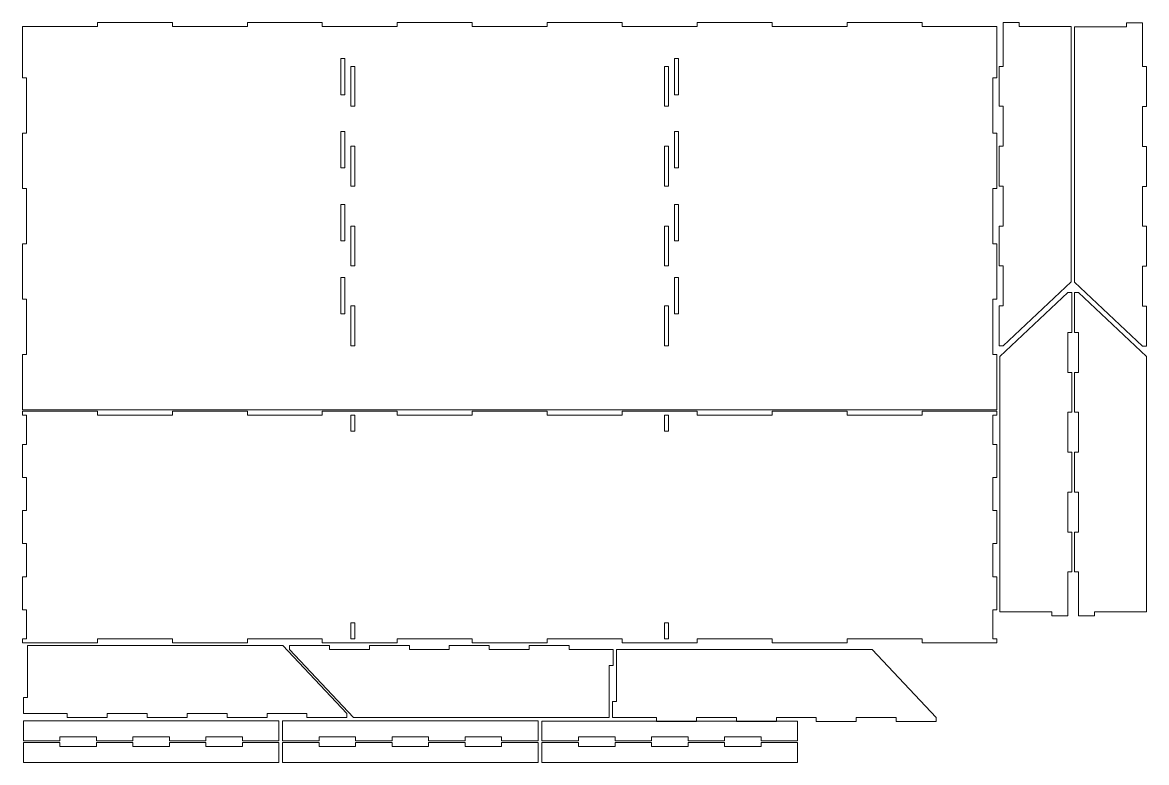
# Model space of a CAD drawing. Header units: inches. Extents: x 0.1 to 35.3, y -23.2 to -0.1.
import ezdxf

# ---------------------------------------------------------------- set-up
doc = ezdxf.new("R2010")
doc.units = ezdxf.units.IN
doc.header["$MEASUREMENT"] = 0
doc.layers.add('Layer 1', color=7, linetype='Continuous')

# ---------------------------------------------------------------- blocks, each defined once
blk = doc.blocks.new('block 2')
at = {"layer": 'Layer 1', "lineweight": 0}
blk.add_lwpolyline([(30.444, -10.462), (30.569, -10.462), (30.569, -12.194), (0.069, -12.194), (0.069, -10.462), (0.194, -10.462), (0.194, -8.73), (0.069, -8.73), (0.069, -6.998), (0.194, -6.998), (0.194, -5.266), (0.069, -5.266), (0.069, -3.534), (0.194, -3.534), (0.194, -1.802), (0.069, -1.802), (0.069, -0.194), (2.415, -0.194), (2.415, -0.069), (4.761, -0.069), (4.761, -0.194), (7.108, -0.194), (7.108, -0.069), (9.454, -0.069), (9.454, -0.194), (11.8, -0.194), (11.8, -0.069), (14.145, -0.069), (14.145, -0.194), (16.493, -0.194), (16.493, -0.069), (18.838, -0.069), (18.838, -0.194), (21.184, -0.194), (21.184, -0.069), (23.53, -0.069), (23.53, -0.194), (25.877, -0.194), (25.877, -0.069), (28.223, -0.069), (28.223, -0.194), (30.569, -0.194), (30.569, -1.802), (30.444, -1.802), (30.444, -3.534), (30.569, -3.534), (30.569, -5.266), (30.444, -5.266), (30.444, -6.998), (30.569, -6.998), (30.569, -8.73), (30.444, -8.73), (30.444, -10.462)], dxfattribs=at)
blk = doc.blocks.new('block 3')
at = {"layer": 'Layer 1', "lineweight": 0}
blk.add_lwpolyline([(20.162, -8.944), (20.162, -10.194), (20.287, -10.194), (20.287, -8.944), (20.162, -8.944)], dxfattribs=at)
blk = doc.blocks.new('block 4')
at = {"layer": 'Layer 1', "lineweight": 0}
blk.add_lwpolyline([(20.475, -5.766), (20.475, -6.909), (20.6, -6.909), (20.6, -5.766), (20.475, -5.766)], dxfattribs=at)
blk = doc.blocks.new('block 5')
at = {"layer": 'Layer 1', "lineweight": 0}
blk.add_lwpolyline([(20.475, -3.48), (20.475, -4.623), (20.6, -4.623), (20.6, -3.48), (20.475, -3.48)], dxfattribs=at)
blk = doc.blocks.new('block 6')
at = {"layer": 'Layer 1', "lineweight": 0}
blk.add_lwpolyline([(20.475, -1.194), (20.475, -2.337), (20.6, -2.337), (20.6, -1.194), (20.475, -1.194)], dxfattribs=at)
blk = doc.blocks.new('block 7')
at = {"layer": 'Layer 1', "lineweight": 0}
blk.add_lwpolyline([(10.35, -3.944), (10.35, -5.194), (10.475, -5.194), (10.475, -3.944), (10.35, -3.944)], dxfattribs=at)
blk = doc.blocks.new('block 8')
at = {"layer": 'Layer 1', "lineweight": 0}
blk.add_lwpolyline([(10.35, -6.444), (10.35, -7.694), (10.475, -7.694), (10.475, -6.444), (10.35, -6.444)], dxfattribs=at)
blk = doc.blocks.new('block 9')
at = {"layer": 'Layer 1', "lineweight": 0}
blk.add_lwpolyline([(10.037, -8.052), (10.037, -9.194), (10.162, -9.194), (10.162, -8.052), (10.037, -8.052)], dxfattribs=at)
blk = doc.blocks.new('block 10')
at = {"layer": 'Layer 1', "lineweight": 0}
blk.add_lwpolyline([(10.35, -1.444), (10.35, -2.694), (10.475, -2.694), (10.475, -1.444), (10.35, -1.444)], dxfattribs=at)
blk = doc.blocks.new('block 11')
at = {"layer": 'Layer 1', "lineweight": 0}
blk.add_lwpolyline([(10.037, -1.194), (10.037, -2.337), (10.162, -2.337), (10.162, -1.194), (10.037, -1.194)], dxfattribs=at)
blk = doc.blocks.new('block 12')
at = {"layer": 'Layer 1', "lineweight": 0}
blk.add_lwpolyline([(10.037, -3.48), (10.037, -4.623), (10.162, -4.623), (10.162, -3.48), (10.037, -3.48)], dxfattribs=at)
blk = doc.blocks.new('block 13')
at = {"layer": 'Layer 1', "lineweight": 0}
blk.add_lwpolyline([(10.037, -5.766), (10.037, -6.909), (10.162, -6.909), (10.162, -5.766), (10.037, -5.766)], dxfattribs=at)
blk = doc.blocks.new('block 14')
at = {"layer": 'Layer 1', "lineweight": 0}
blk.add_lwpolyline([(10.35, -8.944), (10.35, -10.194), (10.475, -10.194), (10.475, -8.944), (10.35, -8.944)], dxfattribs=at)
blk = doc.blocks.new('block 15')
at = {"layer": 'Layer 1', "lineweight": 0}
blk.add_lwpolyline([(20.162, -1.444), (20.162, -2.694), (20.287, -2.694), (20.287, -1.444), (20.162, -1.444)], dxfattribs=at)
blk = doc.blocks.new('block 16')
at = {"layer": 'Layer 1', "lineweight": 0}
blk.add_lwpolyline([(20.475, -8.052), (20.475, -9.194), (20.6, -9.194), (20.6, -8.052), (20.475, -8.052)], dxfattribs=at)
blk = doc.blocks.new('block 17')
at = {"layer": 'Layer 1', "lineweight": 0}
blk.add_lwpolyline([(20.162, -6.444), (20.162, -7.694), (20.287, -7.694), (20.287, -6.444), (20.162, -6.444)], dxfattribs=at)
blk = doc.blocks.new('block 18')
at = {"layer": 'Layer 1', "lineweight": 0}
blk.add_lwpolyline([(20.162, -3.944), (20.162, -5.194), (20.287, -5.194), (20.287, -3.944), (20.162, -3.944)], dxfattribs=at)
blk = doc.blocks.new('block 19')
at = {"layer": 'Layer 1', "lineweight": 0}
blk.add_lwpolyline([(28.223, -19.494), (28.223, -19.369), (25.877, -19.369), (25.877, -19.494), (23.53, -19.494), (23.53, -19.369), (21.184, -19.369), (21.184, -19.494), (18.838, -19.494), (18.838, -19.369), (16.493, -19.369), (16.493, -19.494), (14.145, -19.494), (14.145, -19.369), (11.8, -19.369), (11.8, -19.494), (9.454, -19.494), (9.454, -19.369), (7.108, -19.369), (7.108, -19.494), (4.761, -19.494), (4.761, -19.369), (2.415, -19.369), (2.415, -19.494), (0.069, -19.494), (0.069, -19.369), (0.194, -19.369), (0.194, -18.459), (0.069, -18.459), (0.069, -17.423), (0.194, -17.423), (0.194, -16.387), (0.069, -16.387), (0.069, -15.352), (0.194, -15.352), (0.194, -14.316), (0.069, -14.316), (0.069, -13.28), (0.194, -13.28), (0.194, -12.369), (0.069, -12.369), (0.069, -12.244), (2.415, -12.244), (2.415, -12.369), (4.761, -12.369), (4.761, -12.244), (7.108, -12.244), (7.108, -12.369), (9.454, -12.369), (9.454, -12.244), (11.8, -12.244), (11.8, -12.369), (14.145, -12.369), (14.145, -12.244), (16.493, -12.244), (16.493, -12.369), (18.838, -12.369), (18.838, -12.244), (21.184, -12.244), (21.184, -12.369), (23.53, -12.369), (23.53, -12.244), (25.877, -12.244), (25.877, -12.369), (28.223, -12.369), (28.223, -12.244), (30.569, -12.244), (30.569, -12.369), (30.444, -12.369), (30.444, -13.28), (30.569, -13.28), (30.569, -14.316), (30.444, -14.316), (30.444, -15.352), (30.569, -15.352), (30.569, -16.387), (30.444, -16.387), (30.444, -17.423), (30.569, -17.423), (30.569, -18.459), (30.444, -18.459), (30.444, -19.369), (30.569, -19.369), (30.569, -19.494), (28.223, -19.494)], dxfattribs=at)
blk = doc.blocks.new('block 20')
at = {"layer": 'Layer 1', "lineweight": 0}
blk.add_lwpolyline([(10.35, -18.869), (10.35, -19.369), (10.475, -19.369), (10.475, -18.869), (10.35, -18.869)], dxfattribs=at)
blk = doc.blocks.new('block 21')
at = {"layer": 'Layer 1', "lineweight": 0}
blk.add_lwpolyline([(20.162, -12.369), (20.162, -12.869), (20.287, -12.869), (20.287, -12.369), (20.162, -12.369)], dxfattribs=at)
blk = doc.blocks.new('block 22')
at = {"layer": 'Layer 1', "lineweight": 0}
blk.add_lwpolyline([(20.162, -18.869), (20.162, -19.369), (20.287, -19.369), (20.287, -18.869), (20.162, -18.869)], dxfattribs=at)
blk = doc.blocks.new('block 23')
at = {"layer": 'Layer 1', "lineweight": 0}
blk.add_lwpolyline([(10.35, -12.369), (10.35, -12.869), (10.475, -12.869), (10.475, -12.369), (10.35, -12.369)], dxfattribs=at)
blk = doc.blocks.new('block 24')
at = {"layer": 'Layer 1', "lineweight": 0}
blk.add_lwpolyline([(23.665, -21.828), (24.915, -21.828), (24.915, -21.953), (26.165, -21.953), (26.165, -21.828), (27.415, -21.828), (27.415, -21.953), (28.665, -21.953), (28.665, -21.828), (26.665, -19.703), (18.665, -19.703), (18.665, -21.328), (18.54, -21.328), (18.54, -21.828), (19.915, -21.828), (19.915, -21.953), (21.165, -21.953), (21.165, -21.828), (22.415, -21.828), (22.415, -21.953), (23.665, -21.953), (23.665, -21.828)], dxfattribs=at)
blk = doc.blocks.new('block 25')
at = {"layer": 'Layer 1', "lineweight": 0}
blk.add_lwpolyline([(13.428, -19.703), (12.178, -19.703), (12.178, -19.578), (10.928, -19.578), (10.928, -19.703), (9.678, -19.703), (9.678, -19.578), (8.428, -19.578), (8.428, -19.703), (10.428, -21.828), (18.428, -21.828), (18.428, -20.203), (18.553, -20.203), (18.553, -19.703), (17.178, -19.703), (17.178, -19.578), (15.928, -19.578), (15.928, -19.703), (14.678, -19.703), (14.678, -19.578), (13.428, -19.578), (13.428, -19.703)], dxfattribs=at)
blk = doc.blocks.new('block 26')
at = {"layer": 'Layer 1', "lineweight": 0}
blk.add_lwpolyline([(5.223, -21.703), (6.473, -21.703), (6.473, -21.828), (7.723, -21.828), (7.723, -21.703), (8.973, -21.703), (8.973, -21.828), (10.223, -21.828), (10.223, -21.703), (8.223, -19.578), (0.223, -19.578), (0.223, -21.203), (0.098, -21.203), (0.098, -21.703), (1.473, -21.703), (1.473, -21.828), (2.723, -21.828), (2.723, -21.703), (3.973, -21.703), (3.973, -21.828), (5.223, -21.828), (5.223, -21.703)], dxfattribs=at)
blk = doc.blocks.new('block 27')
at = {"layer": 'Layer 1', "lineweight": 0}
blk.add_lwpolyline([(0.098, -22.614), (1.241, -22.614), (1.241, -22.739), (2.384, -22.739), (2.384, -22.614), (3.527, -22.614), (3.527, -22.739), (4.67, -22.739), (4.67, -22.614), (5.813, -22.614), (5.813, -22.739), (6.955, -22.739), (6.955, -22.614), (8.098, -22.614), (8.098, -23.239), (0.098, -23.239), (0.098, -22.614)], dxfattribs=at)
blk = doc.blocks.new('block 28')
at = {"layer": 'Layer 1', "lineweight": 0}
blk.add_lwpolyline([(8.098, -22.564), (6.955, -22.564), (6.955, -22.439), (5.813, -22.439), (5.813, -22.564), (4.67, -22.564), (4.67, -22.439), (3.527, -22.439), (3.527, -22.564), (2.384, -22.564), (2.384, -22.439), (1.241, -22.439), (1.241, -22.564), (0.098, -22.564), (0.098, -21.939), (8.098, -21.939), (8.098, -22.564)], dxfattribs=at)
blk = doc.blocks.new('block 29')
at = {"layer": 'Layer 1', "lineweight": 0}
blk.add_lwpolyline([(35.125, -5.201), (35.125, -6.451), (35.25, -6.451), (35.25, -7.701), (35.125, -7.701), (35.125, -8.951), (35.25, -8.951), (35.25, -10.201), (35.125, -10.201), (33, -8.201), (33, -0.201), (34.625, -0.201), (34.625, -0.076), (35.125, -0.076), (35.125, -1.451), (35.25, -1.451), (35.25, -2.701), (35.125, -2.701), (35.125, -3.951), (35.25, -3.951), (35.25, -5.201), (35.125, -5.201)], dxfattribs=at)
blk = doc.blocks.new('block 30')
at = {"layer": 'Layer 1', "lineweight": 0}
blk.add_lwpolyline([(30.764, -5.194), (30.764, -6.444), (30.639, -6.444), (30.639, -7.694), (30.764, -7.694), (30.764, -8.944), (30.639, -8.944), (30.639, -10.194), (30.764, -10.194), (32.889, -8.194), (32.889, -0.194), (31.264, -0.194), (31.264, -0.069), (30.764, -0.069), (30.764, -1.444), (30.639, -1.444), (30.639, -2.694), (30.764, -2.694), (30.764, -3.944), (30.639, -3.944), (30.639, -5.194), (30.764, -5.194)], dxfattribs=at)
blk = doc.blocks.new('block 31')
at = {"layer": 'Layer 1', "lineweight": 0}
blk.add_lwpolyline([(33.125, -13.525), (33.125, -12.275), (33, -12.275), (33, -11.025), (33.125, -11.025), (33.125, -9.775), (33, -9.775), (33, -8.525), (33.125, -8.525), (35.25, -10.525), (35.25, -18.525), (33.625, -18.525), (33.625, -18.65), (33.125, -18.65), (33.125, -17.275), (33, -17.275), (33, -16.025), (33.125, -16.025), (33.125, -14.775), (33, -14.775), (33, -13.525), (33.125, -13.525)], dxfattribs=at)
blk = doc.blocks.new('block 32')
at = {"layer": 'Layer 1', "lineweight": 0}
blk.add_lwpolyline([(8.209, -22.614), (9.352, -22.614), (9.352, -22.739), (10.495, -22.739), (10.495, -22.614), (11.638, -22.614), (11.638, -22.739), (12.781, -22.739), (12.781, -22.614), (13.924, -22.614), (13.924, -22.739), (15.067, -22.739), (15.067, -22.614), (16.209, -22.614), (16.209, -23.239), (8.209, -23.239), (8.209, -22.614)], dxfattribs=at)
blk = doc.blocks.new('block 33')
at = {"layer": 'Layer 1', "lineweight": 0}
blk.add_lwpolyline([(16.209, -22.564), (15.067, -22.564), (15.067, -22.439), (13.924, -22.439), (13.924, -22.564), (12.781, -22.564), (12.781, -22.439), (11.638, -22.439), (11.638, -22.564), (10.495, -22.564), (10.495, -22.439), (9.352, -22.439), (9.352, -22.564), (8.209, -22.564), (8.209, -21.939), (16.209, -21.939), (16.209, -22.564)], dxfattribs=at)
blk = doc.blocks.new('block 34')
at = {"layer": 'Layer 1', "lineweight": 0}
blk.add_lwpolyline([(16.329, -22.617), (17.472, -22.617), (17.472, -22.742), (18.615, -22.742), (18.615, -22.617), (19.758, -22.617), (19.758, -22.742), (20.901, -22.742), (20.901, -22.617), (22.043, -22.617), (22.043, -22.742), (23.186, -22.742), (23.186, -22.617), (24.329, -22.617), (24.329, -23.242), (16.329, -23.242), (16.329, -22.617)], dxfattribs=at)
blk = doc.blocks.new('block 35')
at = {"layer": 'Layer 1', "lineweight": 0}
blk.add_lwpolyline([(24.329, -22.567), (23.186, -22.567), (23.186, -22.442), (22.043, -22.442), (22.043, -22.567), (20.901, -22.567), (20.901, -22.442), (19.758, -22.442), (19.758, -22.567), (18.615, -22.567), (18.615, -22.442), (17.472, -22.442), (17.472, -22.567), (16.329, -22.567), (16.329, -21.942), (24.329, -21.942), (24.329, -22.567)], dxfattribs=at)
blk = doc.blocks.new('block 36')
at = {"layer": 'Layer 1', "lineweight": 0}
blk.add_lwpolyline([(32.786, -13.525), (32.786, -12.275), (32.911, -12.275), (32.911, -11.025), (32.786, -11.025), (32.786, -9.775), (32.911, -9.775), (32.911, -8.525), (32.786, -8.525), (30.661, -10.525), (30.661, -18.525), (32.286, -18.525), (32.286, -18.65), (32.786, -18.65), (32.786, -17.275), (32.911, -17.275), (32.911, -16.025), (32.786, -16.025), (32.786, -14.775), (32.911, -14.775), (32.911, -13.525), (32.786, -13.525)], dxfattribs=at)

msp = doc.modelspace()

# ---------------------------------------------------------------- block references
at = {"layer": 'Layer 1'}
for name in ['block 2', 'block 30', 'block 29', 'block 11', 'block 6', 'block 10', 'block 15', 'block 12', 'block 5', 'block 7', 'block 18', 'block 13', 'block 4', 'block 8', 'block 17', 'block 9', 'block 16', 'block 36', 'block 31', 'block 14', 'block 3', 'block 19', 'block 23', 'block 21', 'block 20', 'block 22', 'block 26', 'block 25', 'block 24', 'block 28', 'block 33', 'block 35', 'block 27', 'block 32', 'block 34']:
    msp.add_blockref(name, (0, 0), dxfattribs=at)

doc.saveas('drawing.dxf')
